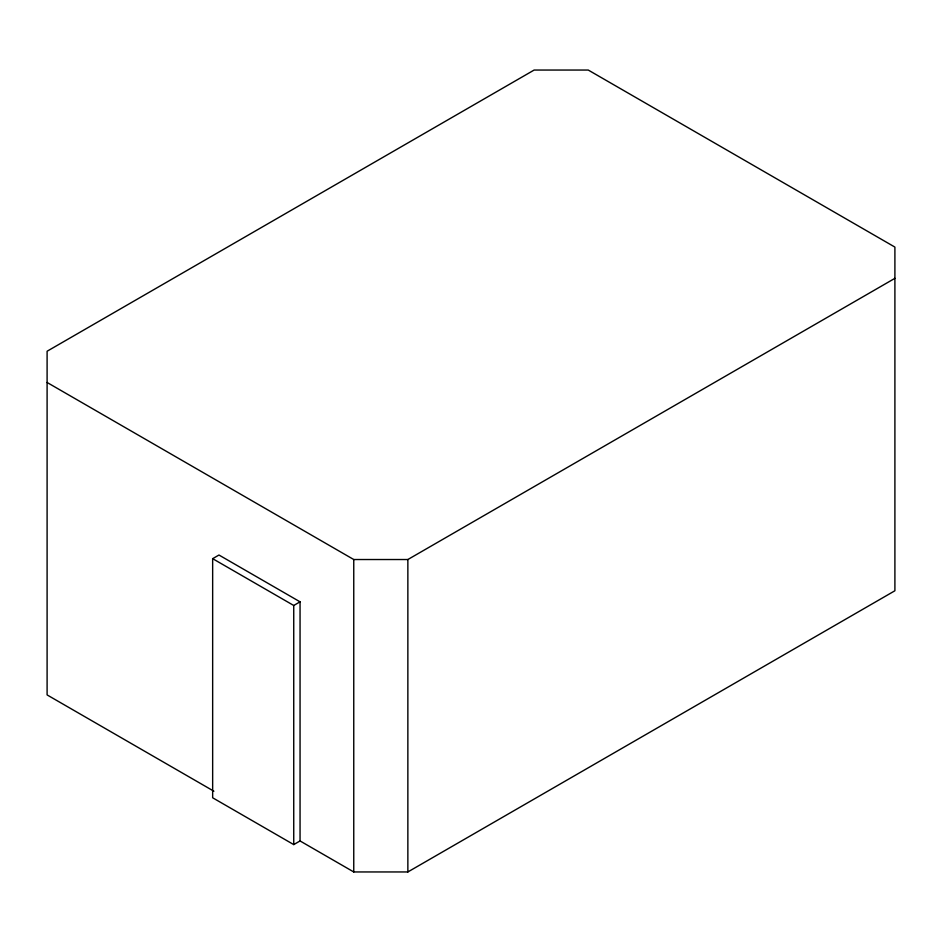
<?xml version="1.0" encoding="UTF-8"?>
<svg xmlns="http://www.w3.org/2000/svg" width="942" height="942" viewBox="0 0 942 942"><rect width="100%" height="100%" fill="white"/><g stroke="black" fill="none" stroke-linecap="round" stroke-linejoin="round"><path stroke-width="1.41" d="M300.051 840.947L293.739 844.597L212.656 797.78L212.656 558.665L218.968 555.026L300.051 601.832L300.051 840.947L353.756 871.951L407.862 871.951L894.9 590.764L894.9 247.087L588.244 70.049L534.138 70.049L47.1 351.236L47.1 694.913L213.869 791.198M212.656 558.665L293.739 605.482L300.051 601.832M47.1 382.476L353.756 559.524L407.862 559.524L894.9 278.337M407.862 559.524L407.862 871.951M353.756 559.524L353.756 871.951M293.739 605.482L293.739 844.597"/></g></svg>
